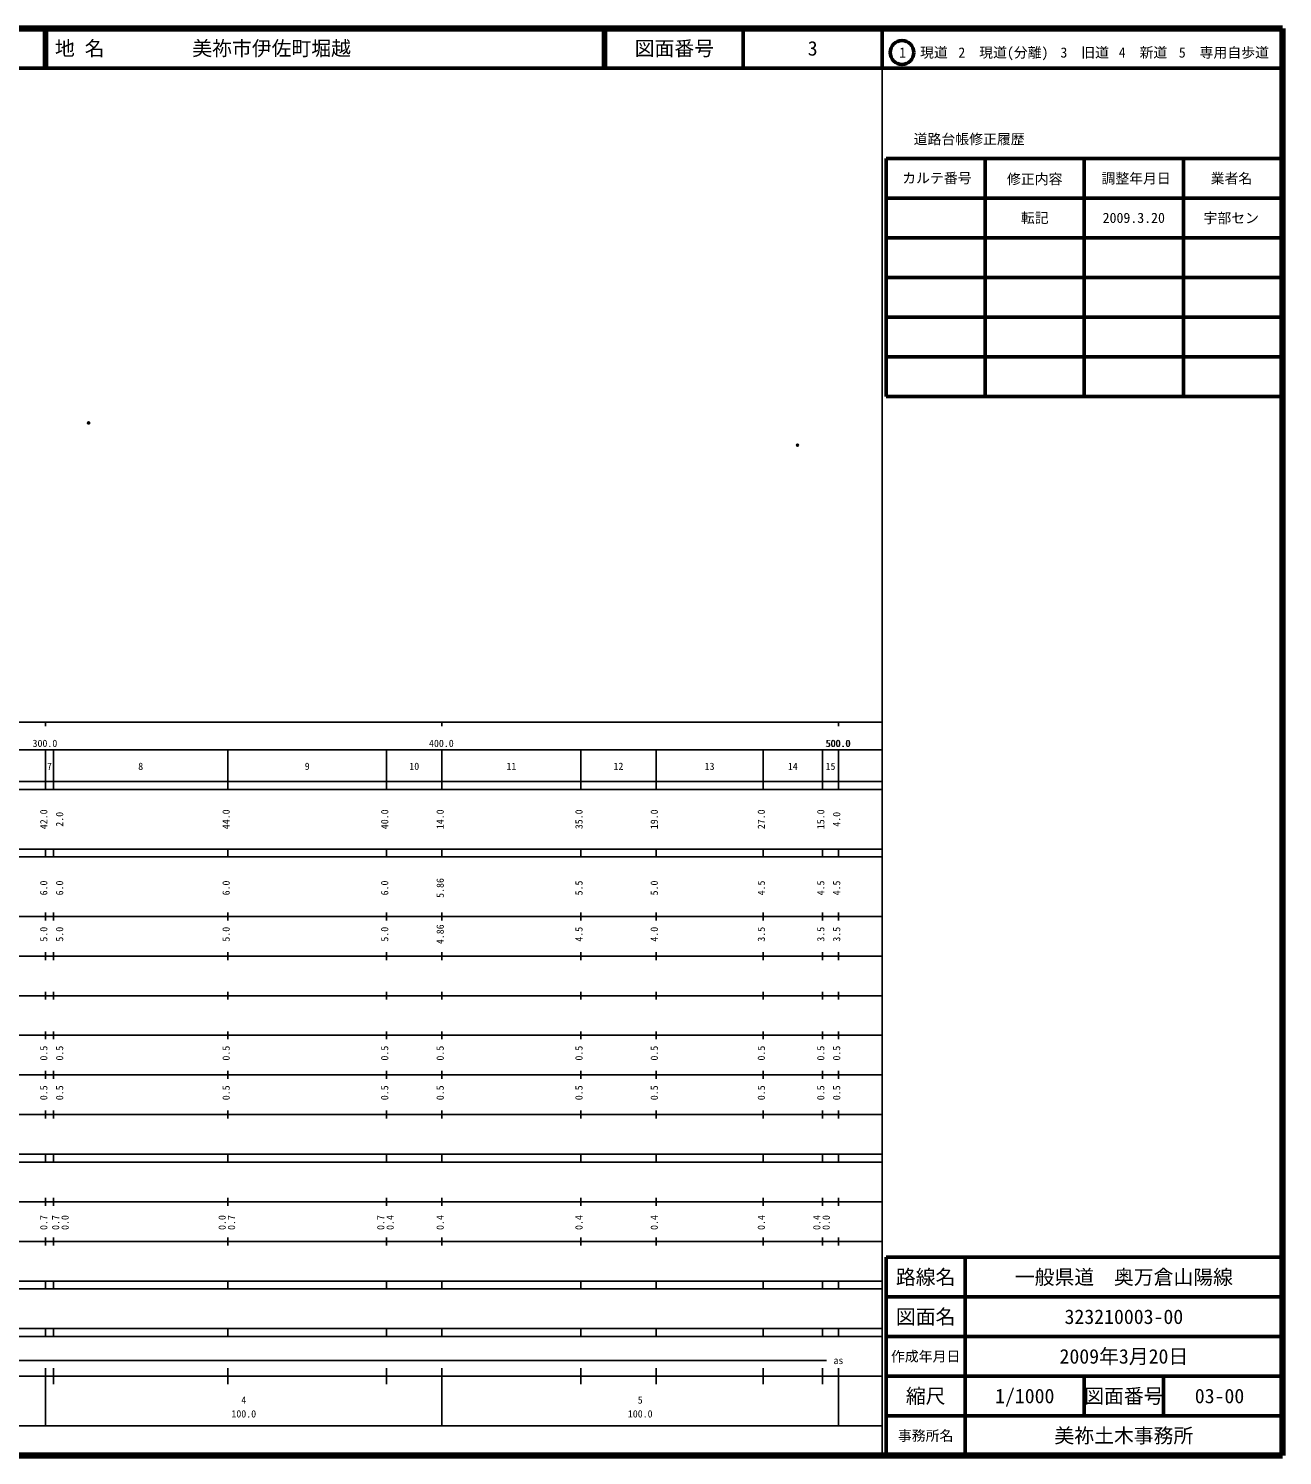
# Model space of a CAD drawing. Units: millimetres on the paper. Extents: x 40 to 680, y 20 to 380.
# Drawn here: x 363.7 to 680, y 20 to 380 of the extents above; entities that cross this region are included whole.
import ezdxf
from ezdxf.enums import TextEntityAlignment as Align

# ---------------------------------------------------------------- set-up
doc = ezdxf.new("R2010")
doc.units = ezdxf.units.MM
doc.header["$PDMODE"] = 32
doc.header["$PDSIZE"] = 0.5
doc.layers.add('M-OTRS', color=6, linetype='Continuous')
doc.layers.add('M-TTL-TXT', color=7, linetype='Continuous')
for name, color, linetype, lineweight in [('M-TTL', 2, 'Continuous', 140), ('M-TTL-BAND', 7, 'Continuous', 25), ('M-TTL-FRAM', 2, 'Continuous', 50), ('M-TTL-LINE', 7, 'Continuous', 50)]:
    doc.layers.add(name, color=color, linetype=linetype, lineweight=lineweight)
doc.styles.add('ＭＳ ゴシック', font='')
doc.styles.get('ＭＳ ゴシック').set_extended_font_data('MS Gothic')

msp = doc.modelspace()

# ---------------------------------------------------------------- linework, layer by layer
at = {"layer": 'M-OTRS'}
for p in [(378.874, 280.487), (557.687, 274.892)]:
    msp.add_point(p, dxfattribs=at)
at = {"layer": 'M-TTL'}
for p, q in [((680, 380), (40, 380)), ((680, 20), (680, 380)), ((40, 20), (680, 20))]:
    msp.add_line(p, q, dxfattribs=at)
at = {"layer": 'M-TTL-BAND'}
for p, q in [((579, 20), (579, 370)), ((40, 205), (579, 205)), ((368, 205), (368, 204)), ((468, 205), (468, 204)), ((568, 205), (568, 204)), ((68, 198), (579, 198)), ((368, 188), (368, 198)), ((370, 188), (370, 198)), ((414, 188), (414, 198)), ((454, 188), (454, 198)), ((468, 188), (468, 198)), ((503, 188), (503, 198)), ((522, 188), (522, 198)), ((549, 188), (549, 198)), ((564, 188), (564, 198)), ((568, 188), (568, 198)), ((40, 190), (579, 190)), ((40, 188), (579, 188)), ((40, 173), (579, 173)), ((368, 171), (368, 173)), ((370, 171), (370, 173)), ((414, 171), (414, 173)), ((454, 171), (454, 173)), ((468, 171), (468, 173)), ((503, 171), (503, 173)), ((522, 171), (522, 173)), ((549, 171), (549, 173)), ((564, 171), (564, 173)), ((568, 171), (568, 173)), ((40, 171), (579, 171)), ((40, 156), (579, 156)), ((368, 155), (368, 157)), ((370, 155), (370, 157)), ((414, 155), (414, 157)), ((454, 155), (454, 157)), ((468, 155), (468, 157)), ((503, 155), (503, 157)), ((522, 155), (522, 157)), ((549, 155), (549, 157)), ((564, 155), (564, 157)), ((568, 155), (568, 157)), ((46, 146), (579, 146)), ((368, 145), (368, 147)), ((370, 145), (370, 147)), ((414, 145), (414, 147)), ((454, 145), (454, 147)), ((468, 145), (468, 147)), ((503, 145), (503, 147)), ((522, 145), (522, 147)), ((549, 145), (549, 147)), ((564, 145), (564, 147)), ((568, 145), (568, 147)), ((368, 135), (368, 137)), ((370, 135), (370, 137)), ((414, 135), (414, 137)), ((454, 135), (454, 137)), ((468, 135), (468, 137)), ((503, 135), (503, 137)), ((522, 135), (522, 137)), ((549, 135), (549, 137)), ((564, 135), (564, 137)), ((568, 135), (568, 137)), ((52, 136), (579, 136)), ((46, 126), (579, 126)), ((368, 125), (368, 127)), ((370, 125), (370, 127)), ((414, 125), (414, 127)), ((454, 125), (454, 127)), ((468, 125), (468, 127)), ((503, 125), (503, 127)), ((522, 125), (522, 127)), ((549, 125), (549, 127)), ((564, 125), (564, 127)), ((568, 125), (568, 127)), ((52, 116), (579, 116)), ((368, 115), (368, 117)), ((370, 115), (370, 117)), ((414, 115), (414, 117)), ((454, 115), (454, 117)), ((468, 115), (468, 117)), ((503, 115), (503, 117)), ((522, 115), (522, 117)), ((549, 115), (549, 117)), ((564, 115), (564, 117)), ((568, 115), (568, 117)), ((46, 106), (579, 106)), ((368, 105), (368, 107)), ((370, 105), (370, 107)), ((414, 105), (414, 107)), ((454, 105), (454, 107)), ((468, 105), (468, 107)), ((503, 105), (503, 107)), ((522, 105), (522, 107)), ((549, 105), (549, 107)), ((564, 105), (564, 107)), ((568, 105), (568, 107)), ((40, 96), (579, 96)), ((40, 94), (579, 94)), ((368, 94), (368, 96)), ((370, 94), (370, 96)), ((414, 94), (414, 96)), ((454, 94), (454, 96)), ((468, 94), (468, 96)), ((503, 94), (503, 96)), ((522, 94), (522, 96)), ((549, 94), (549, 96)), ((564, 94), (564, 96)), ((568, 94), (568, 96)), ((49, 84), (579, 84)), ((368, 83), (368, 85)), ((370, 83), (370, 85)), ((414, 83), (414, 85)), ((454, 83), (454, 85)), ((468, 83), (468, 85)), ((503, 83), (503, 85)), ((522, 83), (522, 85)), ((549, 83), (549, 85)), ((564, 83), (564, 85)), ((568, 83), (568, 85)), ((40, 74), (579, 74)), ((368, 73), (368, 75)), ((370, 73), (370, 75)), ((414, 73), (414, 75)), ((454, 73), (454, 75)), ((468, 73), (468, 75)), ((503, 73), (503, 75)), ((522, 73), (522, 75)), ((549, 73), (549, 75)), ((564, 73), (564, 75)), ((568, 73), (568, 75)), ((40, 64), (579, 64)), ((40, 62), (579, 62)), ((368, 62), (368, 64)), ((370, 62), (370, 64)), ((414, 62), (414, 64)), ((454, 62), (454, 64)), ((468, 62), (468, 64)), ((503, 62), (503, 64)), ((522, 62), (522, 64)), ((549, 62), (549, 64)), ((564, 62), (564, 64)), ((568, 62), (568, 64)), ((40, 52), (579, 52)), ((368, 50), (368, 52)), ((370, 50), (370, 52)), ((414, 50), (414, 52)), ((454, 50), (454, 52)), ((468, 50), (468, 52)), ((503, 50), (503, 52)), ((522, 50), (522, 52)), ((549, 50), (549, 52)), ((564, 50), (564, 52)), ((568, 50), (568, 52)), ((40, 50), (579, 50)), ((71, 44), (565, 44)), ((40, 40), (579, 40)), ((368, 27.5), (368, 42)), ((370, 38), (370, 42)), ((414, 38), (414, 42)), ((454, 38), (454, 42)), ((468, 27.5), (468, 42)), ((503, 38), (503, 42)), ((522, 38), (522, 42)), ((549, 38), (549, 42)), ((564, 38), (564, 42)), ((568, 27.5), (568, 42)), ((68, 27.5), (579, 27.5))]:
    msp.add_line(p, q, dxfattribs=at)
at = {"layer": 'M-TTL-FRAM'}
for p, q in [((580, 347.197), (580, 287.197)), ((580, 347.197), (680, 347.197)), ((580, 287.197), (680, 287.197)), ((680, 70), (580, 70)), ((580, 70), (580, 20))]:
    msp.add_line(p, q, dxfattribs=at)
at = {"layer": 'M-TTL-LINE'}
for p, q in [((367.75, 380), (367.75, 370)), ((368.25, 380), (368.25, 370)), ((508.747, 380), (508.747, 370)), ((509.247, 380), (509.247, 370)), ((543.997, 380), (543.997, 370)), ((579, 380), (579, 370)), ((40, 370), (680, 370)), ((605, 347.197), (605, 287.197)), ((630, 347.197), (630, 287.197)), ((655, 347.197), (655, 287.197)), ((580, 337.197), (680, 337.197)), ((580, 327.197), (680, 327.197)), ((580, 317.197), (680, 317.197)), ((580, 307.197), (680, 307.197)), ((580, 297.197), (680, 297.197)), ((600, 70), (600, 20)), ((680, 60), (580, 60)), ((680, 50), (580, 50)), ((680, 40), (580, 40)), ((630, 40), (630, 30)), ((650, 40), (650, 30)), ((680, 30), (580, 30))]:
    msp.add_line(p, q, dxfattribs=at)
msp.add_circle((584.031, 373.958), 3, dxfattribs=at)

# ---------------------------------------------------------------- texts
at = {"layer": 'M-TTL-BAND', "style": 'ＭＳ ゴシック'}
for s, p in [('300.0', (367.844, 198.195)), ('400.0', (467.844, 198.195)), ('500.0', (567.844, 198.195)), ('500.0', (568, 198.195)), ('7', (369, 192.405)), ('8', (392, 192.405)), ('9', (434, 192.405)), ('10', (461, 192.405)), ('11', (485.5, 192.405)), ('12', (512.5, 192.405)), ('13', (535.5, 192.405)), ('14', (556.5, 192.405)), ('15', (566, 192.405)), ('as', (568, 42.5)), ('4', (418, 32.523)), ('5', (518, 32.523)), ('100.0', (418, 29.033)), ('100.0', (518, 29.033))]:
    msp.add_text(s, height=1.833, dxfattribs=at).set_placement(p, align=Align.BOTTOM_CENTER)
for s, p in [('42.0', (369, 180.5)), ('2.0', (373, 180.5)), ('44.0', (415, 180.5)), ('40.0', (455, 180.5)), ('14.0', (469, 180.5)), ('35.0', (504, 180.5)), ('19.0', (523, 180.5)), ('27.0', (550, 180.5)), ('15.0', (565, 180.5)), ('4.0', (569, 180.5)), ('6.0', (369, 163.174)), ('6.0', (373, 163.174)), ('6.0', (415, 163.174)), ('6.0', (455, 163.174)), ('5.86', (469, 163.174)), ('5.5', (504, 163.174)), ('5.0', (523, 163.174)), ('4.5', (550, 163.174)), ('4.5', (565, 163.174)), ('4.5', (569, 163.174)), ('5.0', (369, 151.5)), ('5.0', (373, 151.5)), ('5.0', (415, 151.5)), ('5.0', (455, 151.5)), ('4.86', (469, 151.5)), ('4.5', (504, 151.5)), ('4.0', (523, 151.5)), ('3.5', (550, 151.5)), ('3.5', (565, 151.5)), ('3.5', (569, 151.5)), ('0.5', (369, 121.5)), ('0.5', (373, 121.5)), ('0.5', (415, 121.5)), ('0.5', (455, 121.5)), ('0.5', (469, 121.5)), ('0.5', (504, 121.5)), ('0.5', (523, 121.5)), ('0.5', (550, 121.5)), ('0.5', (565, 121.5)), ('0.5', (569, 121.5)), ('0.5', (369, 111.5)), ('0.5', (373, 111.5)), ('0.5', (415, 111.5)), ('0.5', (455, 111.5)), ('0.5', (469, 111.5)), ('0.5', (504, 111.5)), ('0.5', (523, 111.5)), ('0.5', (550, 111.5)), ('0.5', (565, 111.5)), ('0.5', (569, 111.5)), ('0.7', (369, 78.764)), ('0.7', (372, 78.764)), ('0.0', (374.37, 78.764)), ('0.0', (414, 78.764)), ('0.7', (416.37, 78.764)), ('0.7', (454, 78.764)), ('0.4', (456.37, 78.764)), ('0.4', (469, 78.764)), ('0.4', (504, 78.764)), ('0.4', (523, 78.764)), ('0.4', (550, 78.764)), ('0.4', (564, 78.764)), ('0.0', (566.37, 78.764))]:
    msp.add_text(s, height=1.833, rotation=90, dxfattribs=at).set_placement(p, align=Align.BOTTOM_CENTER)
at = {"layer": 'M-TTL-TXT', "style": 'ＭＳ ゴシック'}
for s, p in [('地 名', (370.38, 375)), ('美祢市伊佐町堀越', (405.024, 375))]:
    msp.add_text(s, height=3.666, dxfattribs=at).set_placement(p, align=Align.MIDDLE_LEFT)
for s, height, p in [('図面番号', 3.666, (526.622, 375)), ('3', 3.666, (561.497, 375)), ('1\u3000現道', 2.566, (589.448, 373.958)), ('2\u3000現道(分離)', 2.566, (609.619, 373.958)), ('3\u3000旧道', 2.566, (630.121, 373.958)), ('4\u3000新道', 2.566, (644.824, 373.958)), ('5\u3000専用自歩道', 2.566, (665.228, 373.958)), ('道路台帳修正履歴', 2.566, (600.968, 352.113)), ('カルテ番号', 2.566, (592.839, 342.277)), ('修正内容', 2.566, (617.509, 342.023)), ('調整年月日', 2.566, (643.089, 342.197)), ('業者名', 2.566, (667.134, 342.197)), ('転記', 2.566, (617.5, 332.245)), ('2009.3.20', 2.566, (642.5, 332.245)), ('宇部セン', 2.566, (667.077, 332.189)), ('路線名', 3.666, (590, 65)), ('路線名', 3.666, (590, 65)), ('一般県道\u3000奥万倉山陽線', 3.666, (640, 65)), ('図面名', 3.666, (590, 55)), ('図面名', 3.666, (590, 55)), ('323210003-00', 3.666, (640, 55)), ('2009年3月20日', 3.666, (640, 45)), ('作成年月日', 2.566, (590, 45)), ('作成年月日', 2.566, (590, 45)), ('縮尺', 3.666, (590, 35)), ('縮尺', 3.666, (590, 35)), ('1/1000', 3.666, (615, 35)), ('図面番号', 3.666, (640, 35)), ('図面番号', 3.666, (640, 35)), ('03-00', 3.666, (664.125, 35)), ('事務所名', 2.566, (590, 25)), ('事務所名', 2.566, (590, 25)), ('美祢土木事務所', 3.666, (640, 25))]:
    msp.add_text(s, height=height, dxfattribs=at).set_placement(p, align=Align.MIDDLE_CENTER)

doc.saveas('drawing.dxf')
